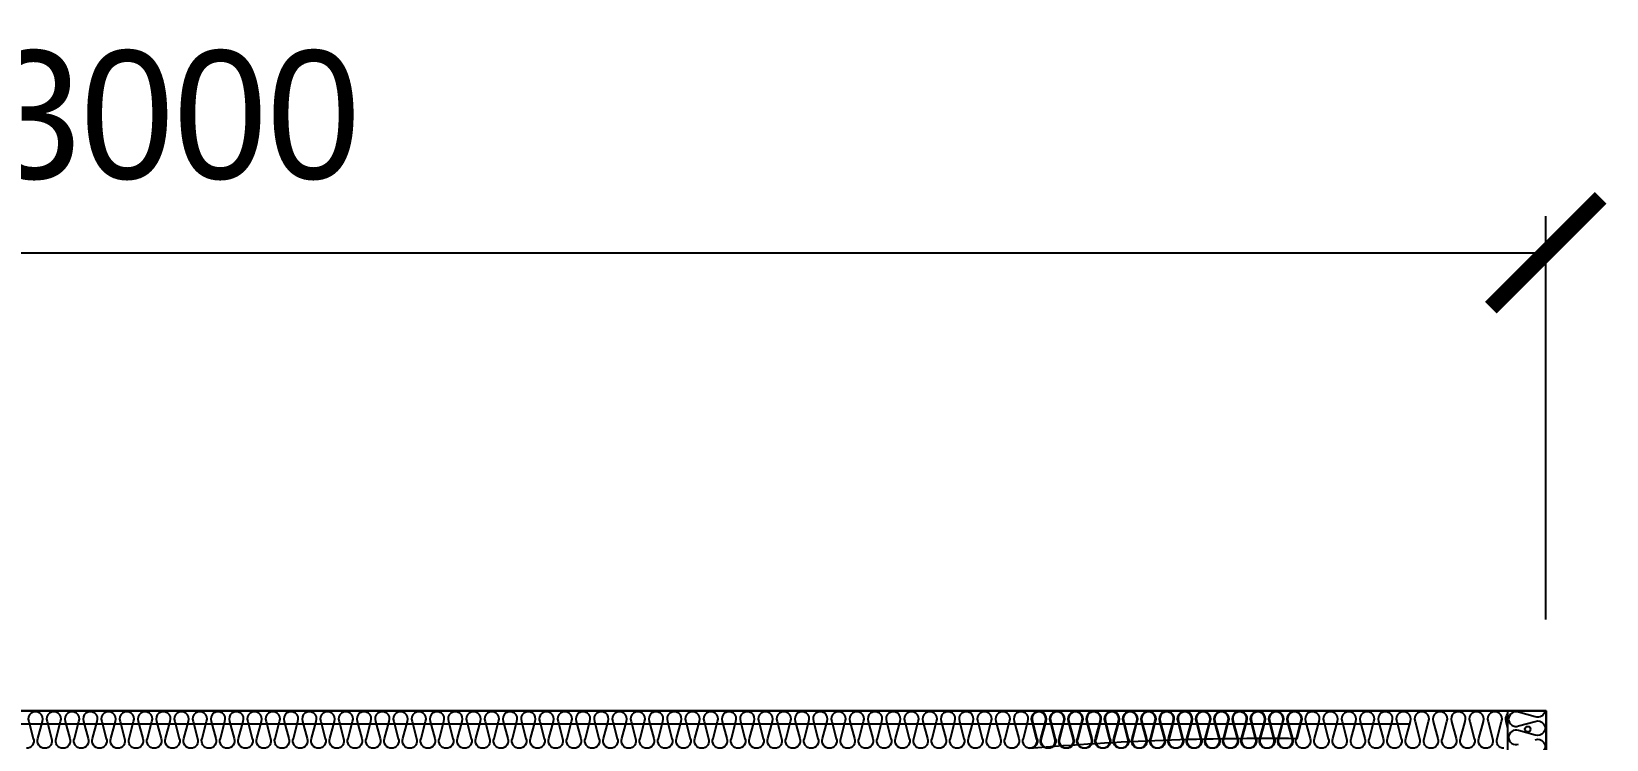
# Model space of a CAD drawing. Header units: millimetres. Extents: x 2773 to 32180, y 2797 to 23592.
# Drawn here: x 7384 to 9106, y 12491 to 13265 of the extents above; entities that cross this region are included whole.
import ezdxf

# ---------------------------------------------------------------- set-up
doc = ezdxf.new("R2010")
doc.units = ezdxf.units.MM
doc.layers.add('SMS', color=220, linetype='Continuous')
doc.layers.add('냉각탑_dim', color=1, linetype='Continuous')
doc.styles.add('HY울릉도L', font='')
doc.styles.get('HY울릉도L').set_extended_font_data('HY울릉도L')
doc.dimstyles.new('성지DIM', dxfattribs={"dimtxt": 3.5, "dimasz": 3, "dimexe": 1, "dimexo": 2.5, "dimgap": 2, "dimtad": 1, "dimdec": 0, "dimzin": 3, "dimdsep": 46, "dimtxsty": 'HY울릉도L', "dimblk": 'ARCHTICK', "dimcen": -2, "dimclrd": 256, "dimclre": 256, "dimclrt": 7, "dimadec": 0, "dimazin": 0, "dimtfac": 1, "dimtdec": 0, "dimtofl": 0, "dimtmove": 0, "dimatfit": 3, "dimfxl": 1, "dimtolj": 1, "dimtzin": 0, "dimlwe": -1, "dimarcsym": 0})

# ---------------------------------------------------------------- blocks, each defined once
blk = doc.blocks.new('_ArchTick')
at = {"color": 0, "linetype": 'ByBlock', "const_width": 0.15}
blk.add_lwpolyline([(-0.5, -0.5), (0.5, 0.5)], dxfattribs=at)
blk = doc.blocks.new('*D652')
at = {"layer": 'Defpoints', "color": 0, "transparency": 16777216}
for p in [(9039.3, 13022.8), (6039.6, 12522.3), (9039.3, 12522.3)]:
    blk.add_point(p, dxfattribs=at)
at = {"layer": '냉각탑_dim', "transparency": 16777216}
for p, q in [((6039.6, 12622.3), (6039.6, 13062.8)), ((9039.3, 12622.3), (9039.3, 13062.8))]:
    blk.add_line(p, q, dxfattribs=at)
at = {"layer": '냉각탑_dim', "lineweight": -2, "transparency": 16777216}
blk.add_line((6039.6, 13022.8), (9039.3, 13022.8), dxfattribs=at)
at = {"layer": '냉각탑_dim', "lineweight": -2, "transparency": 16777216, "xscale": 120, "yscale": 120, "zscale": 120, "rotation": 180}
blk.add_blockref('_ArchTick', (6039.6, 13022.8), dxfattribs=at)
at = {"layer": '냉각탑_dim', "lineweight": -2, "transparency": 16777216, "xscale": 120, "yscale": 120, "zscale": 120}
blk.add_blockref('_ArchTick', (9039.3, 13022.8), dxfattribs=at)
at = {"layer": '냉각탑_dim', "color": 7, "transparency": 16777216, "insert": (7539.5, 13172.8), "char_height": 140, "attachment_point": 5, "style": 'HY울릉도L'}
blk.add_mtext('\\A1;3000', dxfattribs=at)
blk = doc.blocks.new('3')
for p, q in [((8494.6, 12522.3), (6039.6, 12522.3)), ((6230.8, 12522.3), (8889.3, 12522.3)), ((8494.6, 12522.3), (9039.6, 12522.3)), ((9039.6, 12522.3), (9039.6, 9522.3)), ((6244.9, 12508.3), (8889.3, 12508.3))]:
    blk.add_line(p, q)
at = {"color": 7}
for p, q in [((6039.6, 12522.3), (8494.6, 12522.3)), ((9039.6, 12522.3), (8494.6, 12522.3)), ((8997.6, 12522.3), (8997.6, 9602.3)), ((9039.6, 12522.3), (9039.6, 9522.3))]:
    blk.add_line(p, q, dxfattribs=at)
at = {"ltscale": 500}
blk.add_lwpolyline([(6039.6, 12522.3), (9039.3, 12522.3), (9039.3, 9522.3), (6039.6, 9522.3)], close=True, dxfattribs=at)
blk.add_circle((9019.6, 12502.3), 3)
at = {"layer": 'SMS', "color": 5}
for points in [[(7945, 12521.1, 0.446849), (7939.5, 12510.6), (7944.5, 12492.3, -0.524856), (7937, 12481.5, -0.524856), (7929.5, 12492.3), (7934.5, 12510.6, 1.449198), (7919.6, 12510.6), (7924.5, 12492.3, -0.524856), (7917.1, 12481.5, -0.524856), (7909.6, 12492.3), (7914.5, 12510.6, 1.449198), (7899.6, 12510.6), (7904.6, 12492.3, -0.524856), (7897.1, 12481.5, -0.524856), (7889.6, 12492.3), (7894.6, 12510.6, 1.449198), (7879.7, 12510.6), (7884.6, 12492.3, -0.524856), (7877.2, 12481.5, -0.524856), (7869.7, 12492.3), (7874.6, 12510.6, 1.449198), (7859.7, 12510.6), (7864.7, 12492.3, -0.524856), (7857.2, 12481.5, -0.524856), (7849.7, 12492.3), (7854.7, 12510.6, 1.449198), (7839.8, 12510.6), (7844.7, 12492.3, -0.524856), (7837.3, 12481.5, -0.524856), (7829.8, 12492.3), (7834.7, 12510.6, 1.449198), (7819.8, 12510.6), (7824.8, 12492.3, -0.524856), (7817.3, 12481.5, -0.524856), (7809.8, 12492.3), (7814.8, 12510.6, 1.449198), (7799.9, 12510.6), (7804.8, 12492.3, -0.524856), (7797.4, 12481.5, -0.524856), (7789.9, 12492.3), (7794.8, 12510.6, 1.449198), (7779.9, 12510.6), (7784.9, 12492.3, -0.524856), (7777.4, 12481.5, -0.524856), (7769.9, 12492.3), (7774.9, 12510.6, 1.449198), (7760, 12510.6), (7764.9, 12492.3, -0.524856), (7757.5, 12481.5, -0.524856), (7750, 12492.3), (7754.9, 12510.6, 1.449198), (7740, 12510.6), (7745, 12492.3, -0.524856), (7737.5, 12481.5, -0.524856), (7730, 12492.3), (7735, 12510.6, 1.449198), (7720.1, 12510.6), (7725, 12492.3, -0.524856), (7717.6, 12481.5, -0.524856), (7710.1, 12492.3), (7715, 12510.6, 1.449198), (7700.1, 12510.6), (7705.1, 12492.3, -0.524856), (7697.6, 12481.5, -0.524856), (7690.1, 12492.3), (7695.1, 12510.6, 1.449198), (7680.2, 12510.6), (7685.1, 12492.3, -0.524856), (7677.7, 12481.5, -0.524856), (7670.2, 12492.3), (7675.1, 12510.6, 1.449198), (7660.2, 12510.6), (7665.2, 12492.3, -0.524856), (7657.7, 12481.5, -0.524856), (7650.2, 12492.3), (7655.2, 12510.6, 1.449198), (7640.3, 12510.6), (7645.2, 12492.3, -0.524856), (7637.8, 12481.5, -0.524856), (7630.3, 12492.3), (7635.2, 12510.6, 1.449198), (7620.3, 12510.6), (7625.3, 12492.3, -0.524856), (7617.8, 12481.5, -0.524856), (7610.3, 12492.3), (7615.3, 12510.6, 1.449198), (7600.4, 12510.6), (7605.3, 12492.3, -0.524856), (7597.9, 12481.5, -0.524856), (7590.4, 12492.3), (7595.3, 12510.6, 1.449198), (7580.4, 12510.6), (7585.4, 12492.3, -0.524856), (7577.9, 12481.5, -0.524856), (7570.4, 12492.3), (7575.4, 12510.6, 1.449198), (7560.5, 12510.6), (7565.4, 12492.3, -0.524856), (7558, 12481.5, -0.524856), (7550.5, 12492.3), (7555.4, 12510.6, 1.449198), (7540.5, 12510.6), (7545.5, 12492.3, -0.524856), (7538, 12481.5, -0.524856), (7530.5, 12492.3), (7535.5, 12510.6, 1.449198), (7520.6, 12510.6), (7525.5, 12492.3, -0.524856), (7518.1, 12481.5, -0.524856), (7510.6, 12492.3), (7515.5, 12510.6, 1.449198), (7500.6, 12510.6), (7505.6, 12492.3, -0.524856), (7498.1, 12481.5, -0.524856), (7490.6, 12492.3), (7495.6, 12510.6, 1.449198), (7480.7, 12510.6), (7485.6, 12492.3, -0.524856), (7478.2, 12481.5, -0.524856), (7470.7, 12492.3), (7475.6, 12510.6, 1.449198), (7460.7, 12510.6), (7465.7, 12492.3, -0.524856), (7458.2, 12481.5, -0.524856), (7450.7, 12492.3), (7455.7, 12510.6, 1.449198), (7440.8, 12510.6), (7445.7, 12492.3, -0.524856), (7438.3, 12481.5, -0.524856), (7430.8, 12492.3), (7435.7, 12510.6, 1.449198), (7420.8, 12510.6), (7425.8, 12492.3, -0.524856), (7418.3, 12481.5, -0.524856), (7410.8, 12492.3), (7415.8, 12510.6, 1.449198), (7400.9, 12510.6), (7405.8, 12492.3, -0.524856), (7398.4, 12481.5, -0.524856), (7390.9, 12492.3), (7395.8, 12510.6, 1.449198), (7380.9, 12510.6), (7385.9, 12492.3, -0.524856), (7378.4, 12481.5, -0.524856)], [(8523.5, 12521.1, 0.446849), (8518.1, 12510.6), (8523, 12492.3, -0.524856), (8515.6, 12481.5, -0.524856), (8508.1, 12492.3), (8513, 12510.6, 1.449198), (8498.1, 12510.6), (8503.1, 12492.3, -0.524856), (8495.6, 12481.5, -0.524856), (8488.1, 12492.3), (8493.1, 12510.6, 1.449198), (8478.2, 12510.6), (8483.1, 12492.3, -0.524856), (8475.7, 12481.5, -0.524856), (8468.2, 12492.3), (8473.1, 12510.6, 1.449198), (8458.2, 12510.6), (8463.2, 12492.3, -0.524856), (8455.7, 12481.5, -0.524856), (8448.2, 12492.3), (8453.2, 12510.6, 1.449198), (8438.3, 12510.6), (8443.2, 12492.3, -0.524856), (8435.8, 12481.5, -0.524856), (8428.3, 12492.3), (8433.2, 12510.6, 1.449198), (8418.3, 12510.6), (8423.3, 12492.3, -0.524856), (8415.8, 12481.5, -0.524856), (8408.3, 12492.3), (8413.3, 12510.6, 1.449198), (8398.4, 12510.6), (8403.3, 12492.3, -0.524856), (8395.9, 12481.5, -0.524856), (8388.4, 12492.3), (8393.3, 12510.6, 1.449198), (8378.4, 12510.6), (8383.4, 12492.3, -0.524856), (8375.9, 12481.5, -0.524856), (8368.4, 12492.3), (8373.4, 12510.6, 1.449198), (8358.5, 12510.6), (8363.4, 12492.3, -0.524856), (8356, 12481.5, -0.524856), (8348.5, 12492.3), (8353.4, 12510.6, 1.449198), (8338.5, 12510.6), (8343.5, 12492.3, -0.524856), (8336, 12481.5, -0.524856), (8328.5, 12492.3), (8333.5, 12510.6, 1.449198), (8318.6, 12510.6), (8323.5, 12492.3, -0.524856), (8316.1, 12481.5, -0.524856), (8308.6, 12492.3), (8313.5, 12510.6, 1.449198), (8298.6, 12510.6), (8303.6, 12492.3, -0.524856), (8296.1, 12481.5, -0.524856), (8288.6, 12492.3), (8293.6, 12510.6, 1.449198), (8278.7, 12510.6), (8283.6, 12492.3, -0.524856), (8276.2, 12481.5, -0.524856), (8268.7, 12492.3), (8273.6, 12510.6, 1.449198), (8258.7, 12510.6), (8263.7, 12492.3, -0.524856), (8256.2, 12481.5, -0.524856), (8248.7, 12492.3), (8253.7, 12510.6, 1.449198), (8238.8, 12510.6), (8243.7, 12492.3, -0.524856), (8236.3, 12481.5, -0.524856), (8228.8, 12492.3), (8233.7, 12510.6, 1.449198), (8218.8, 12510.6), (8223.8, 12492.3, -0.524856), (8216.3, 12481.5, -0.524856), (8208.8, 12492.3), (8213.8, 12510.6, 1.449198), (8198.9, 12510.6), (8203.8, 12492.3, -0.524856), (8196.4, 12481.5, -0.524856), (8188.9, 12492.3), (8193.8, 12510.6, 1.449198), (8178.9, 12510.6), (8183.9, 12492.3, -0.524856), (8176.4, 12481.5, -0.524856), (8168.9, 12492.3), (8173.9, 12510.6, 1.449198), (8159, 12510.6), (8163.9, 12492.3, -0.524856), (8156.5, 12481.5, -0.524856), (8149, 12492.3), (8153.9, 12510.6, 1.449198), (8139, 12510.6), (8144, 12492.3, -0.524856), (8136.5, 12481.5, -0.524856), (8129, 12492.3), (8134, 12510.6, 1.449198), (8119.1, 12510.6), (8124, 12492.3, -0.524856), (8116.6, 12481.5, -0.524856), (8109.1, 12492.3), (8114, 12510.6, 1.449198), (8099.1, 12510.6), (8104.1, 12492.3, -0.524856), (8096.6, 12481.5, -0.524856), (8089.1, 12492.3), (8094.1, 12510.6, 1.449198), (8079.2, 12510.6), (8084.1, 12492.3, -0.524856), (8076.7, 12481.5, -0.524856), (8069.2, 12492.3), (8074.1, 12510.6, 1.449198), (8059.2, 12510.6), (8064.2, 12492.3, -0.524856), (8056.7, 12481.5, -0.524856), (8049.2, 12492.3), (8054.2, 12510.6, 1.449198), (8039.3, 12510.6), (8044.2, 12492.3, -0.524856), (8036.8, 12481.5, -0.524856), (8029.3, 12492.3), (8034.2, 12510.6, 1.449198), (8019.3, 12510.6), (8024.3, 12492.3, -0.524856), (8016.8, 12481.5, -0.524856), (8009.3, 12492.3), (8014.3, 12510.6, 1.449198), (7999.4, 12510.6), (8004.3, 12492.3, -0.524856), (7996.9, 12481.5, -0.524856), (7989.4, 12492.3), (7994.3, 12510.6, 1.449198), (7979.4, 12510.6), (7984.4, 12492.3, -0.524856), (7976.9, 12481.5, -0.524856), (7969.4, 12492.3), (7974.4, 12510.6, 1.449198), (7959.5, 12510.6), (7964.4, 12492.3, -0.524856), (7957, 12481.5, -0.524856), (7949.5, 12492.3), (7954.4, 12510.6, 1.449198), (7939.5, 12510.6), (7944.5, 12492.3, -0.524856), (7937, 12481.5, -0.417249)], [(8694.4, 12481.5, -0.524856), (8686.9, 12492.3), (8691.8, 12510.6, 1.449198), (8676.9, 12510.6), (8681.9, 12492.3, -0.524856), (8674.4, 12481.5, -0.524856), (8666.9, 12492.3), (8671.9, 12510.6, 1.449198), (8657, 12510.6), (8661.9, 12492.3, -0.524856), (8654.5, 12481.5, -0.524856), (8647, 12492.3), (8651.9, 12510.6, 1.449198), (8637, 12510.6), (8642, 12492.3, -0.524856), (8634.5, 12481.5, -0.524856), (8627, 12492.3), (8632, 12510.6, 1.449198), (8617.1, 12510.6), (8622, 12492.3, -0.524856), (8614.6, 12481.5, -0.524856), (8607.1, 12492.3), (8612, 12510.6, 1.449198), (8597.1, 12510.6), (8602.1, 12492.3, -0.524856), (8594.6, 12481.5, -0.524856), (8587.1, 12492.3), (8592.1, 12510.6, 1.449198), (8577.2, 12510.6), (8582.1, 12492.3, -0.524856), (8574.7, 12481.5, -0.524856), (8567.2, 12492.3), (8572.1, 12510.6, 1.449198), (8557.2, 12510.6), (8562.2, 12492.3, -0.524856), (8554.7, 12481.5, -0.524856), (8547.2, 12492.3), (8552.2, 12510.6, 1.449198), (8537.3, 12510.6), (8542.2, 12492.3, -0.524856), (8534.8, 12481.5, -0.524856), (8527.3, 12492.3), (8532.2, 12510.6, 1.449198), (8517.3, 12510.6), (8522.3, 12492.3, -0.524856), (8514.8, 12481.5, -0.524856), (8507.3, 12492.3), (8512.3, 12510.6, 1.449198), (8497.4, 12510.6), (8502.3, 12492.3, -0.524856), (8494.9, 12481.5, -0.524856), (8487.4, 12492.3), (8492.3, 12510.6, 1.449198), (8477.4, 12510.6), (8482.4, 12492.3, -0.524856), (8474.9, 12481.5, -0.023554), (8767.4, 12492.3), (8772.4, 12510.6, 1.449198), (8757.5, 12510.6), (8762.4, 12492.3, -0.524856), (8755, 12481.5, -0.524856), (8747.5, 12492.3), (8752.4, 12510.6, 1.449198), (8737.5, 12510.6), (8742.5, 12492.3, -0.524856), (8735, 12481.5, -0.524856), (8727.5, 12492.3), (8732.5, 12510.6, 1.449198), (8717.6, 12510.6), (8722.5, 12492.3, -0.524856), (8715.1, 12481.5, -0.524856), (8707.6, 12492.3), (8712.5, 12510.6, 1.449198), (8697.6, 12510.6), (8702.6, 12492.3, -0.524856), (8695.1, 12481.5, -0.524856), (8687.6, 12492.3), (8692.6, 12510.6, 1.449198), (8677.7, 12510.6), (8682.6, 12492.3, -0.524856), (8675.2, 12481.5, -0.524856), (8667.7, 12492.3), (8672.6, 12510.6, 1.449198), (8657.7, 12510.6), (8662.7, 12492.3, -0.524856), (8655.2, 12481.5, -0.524856), (8647.7, 12492.3), (8652.7, 12510.6, 1.449198), (8637.8, 12510.6), (8642.7, 12492.3, -0.524856), (8635.3, 12481.5, -0.524856), (8627.8, 12492.3), (8632.7, 12510.6, 1.449198), (8617.8, 12510.6), (8622.8, 12492.3, -0.524856), (8615.3, 12481.5, -0.524856), (8607.8, 12492.3), (8612.8, 12510.6, 1.449198), (8597.9, 12510.6), (8602.8, 12492.3, -0.524856), (8595.4, 12481.5, -0.524856), (8587.9, 12492.3), (8592.8, 12510.6, 1.449198), (8577.9, 12510.6), (8582.9, 12492.3, -0.524856), (8575.4, 12481.5, -0.524856), (8567.9, 12492.3), (8572.9, 12510.6, 1.449198), (8558, 12510.6), (8562.9, 12492.3, -0.524856), (8555.5, 12481.5, -0.524856), (8548, 12492.3), (8552.9, 12510.6, 1.449198), (8538, 12510.6), (8543, 12492.3, -0.524856), (8535.5, 12481.5, -0.524856), (8528, 12492.3), (8533, 12510.6, 1.449198), (8518.1, 12510.6), (8523, 12492.3, -0.524856), (8515.6, 12481.5, -0.417249)], [(8993.6, 12481.5, -0.524856), (8986.1, 12492.3), (8991.1, 12510.6, 1.449198), (8976.2, 12510.6), (8981.1, 12492.3, -0.524856), (8973.7, 12481.5, -0.524856), (8966.2, 12492.3), (8971.1, 12510.6, 1.449198), (8956.2, 12510.6), (8961.2, 12492.3, -0.524856), (8953.7, 12481.5, -0.524856), (8946.2, 12492.3), (8951.2, 12510.6, 1.449198), (8936.3, 12510.6), (8941.2, 12492.3, -0.524856), (8933.8, 12481.5, -0.524856), (8926.3, 12492.3), (8931.2, 12510.6, 1.449198), (8916.3, 12510.6), (8921.3, 12492.3, -0.524856), (8913.8, 12481.5, -0.524856), (8906.3, 12492.3), (8911.3, 12510.6, 1.449198), (8896.4, 12510.6), (8901.3, 12492.3, -0.524856), (8893.9, 12481.5, -0.524856), (8886.4, 12492.3), (8891.3, 12510.6, 1.449198), (8876.4, 12510.6), (8881.4, 12492.3, -0.524856), (8873.9, 12481.5, -0.524856), (8866.4, 12492.3), (8871.4, 12510.6, 1.449198), (8856.5, 12510.6), (8861.4, 12492.3, -0.524856), (8854, 12481.5, -0.524856), (8846.5, 12492.3), (8851.4, 12510.6, 1.449198), (8836.5, 12510.6), (8841.5, 12492.3, -0.524856), (8834, 12481.5, -0.524856), (8826.5, 12492.3), (8831.5, 12510.6, 1.449198), (8816.6, 12510.6), (8821.5, 12492.3, -0.524856), (8814.1, 12481.5, -0.524856), (8806.6, 12492.3), (8811.5, 12510.6, 1.449198), (8796.6, 12510.6), (8801.6, 12492.3, -0.524856), (8794.1, 12481.5, -0.524856), (8786.6, 12492.3), (8791.6, 12510.6, 1.449198), (8776.7, 12510.6), (8781.6, 12492.3, -0.524856), (8774.2, 12481.5, -0.524856), (8766.7, 12492.3), (8771.6, 12510.6, 1.449198), (8756.7, 12510.6), (8761.7, 12492.3, -0.524856), (8754.2, 12481.5, -0.524856), (8746.7, 12492.3), (8751.7, 12510.6, 1.449198), (8736.8, 12510.6), (8741.7, 12492.3, -0.524856), (8734.3, 12481.5, -0.524856), (8726.8, 12492.3), (8731.7, 12510.6, 1.449198), (8716.8, 12510.6), (8721.8, 12492.3, -0.524856), (8714.3, 12481.5, -0.524856), (8706.8, 12492.3), (8711.8, 12510.6, 1.449198), (8696.9, 12510.6), (8701.8, 12492.3, -0.524856), (8694.4, 12481.5, -0.417249)], [(8997.6, 12519, 0.2951), (8995.8, 12510.6), (8997.6, 12503.8)], [(9038.6, 12522.3, -0.487644), (9027.8, 12515.8), (9009.5, 12520.8, 0.524856), (8998.7, 12513.3, 0.524856), (9009.5, 12505.8), (9027.8, 12510.8, -1.449198), (9027.8, 12495.9), (9009.5, 12500.8, 0.524856), (8998.7, 12493.3, 0.524856), (9009.5, 12485.9)], [(9027.8, 12490.8, -1.449198), (9027.8, 12475.9)]]:
    blk.add_lwpolyline(points, format="xyb", dxfattribs=at)

msp = doc.modelspace()

# ---------------------------------------------------------------- block references
msp.add_blockref('3', (0, 0))

# ---------------------------------------------------------------- dimensions: what is measured, and where the dimension line sits
at = {"layer": '냉각탑_dim'}
dim = msp.add_linear_dim(base=(9039.3, 13022.8), p1=(6039.6, 12522.3), p2=(9039.3, 12522.3), dimstyle='성지DIM', override={"dimscale": 40}, dxfattribs=at)
dim.commit()
dim.dimension.update_dxf_attribs({"geometry": '*D652', "text_midpoint": (7539.5, 13172.8)})

doc.saveas('drawing.dxf')
